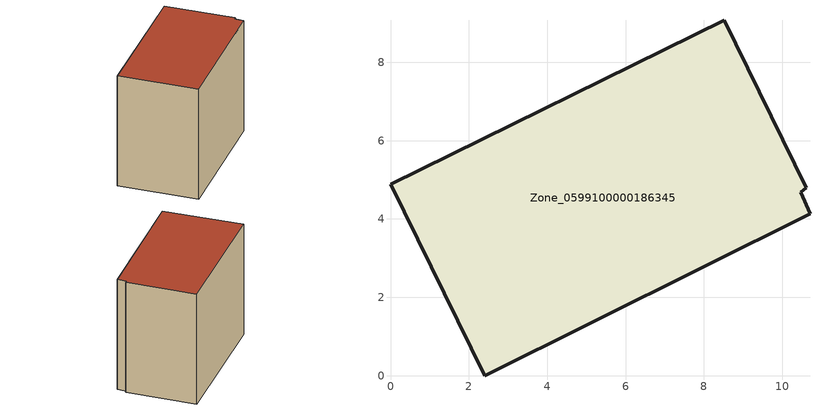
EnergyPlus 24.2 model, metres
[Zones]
Zone_0599100000186345
 floor ground (C_G): 10.61,4.79 10.47,4.68 10.71,4.13 2.41,0 0,4.89 8.52,9.07 z0.47
 wall outside (C_F): 10.61,4.79 8.52,9.07 0,4.89 2.41,0 10.71,4.13 10.47,4.68 10.61,4.79 z0.47:8.51
 roof outside (C_R): 10.47,4.68 10.61,4.79 8.52,9.07 0,4.89 2.41,0 10.71,4.13 z8.51
[BUILDING]
Pand.0599100000186345: North Axis=0; Terrain=City; Loads Convergence Tolerance Value=0.04; Temperature Convergence Tolerance Value=0.4; Solar Distribution=FullExterior; Maximum Number of Warmup Days=25; Minimum Number of Warmup Days=1
[Site:Location]
Rotterdam.The.Hague.AP_ZH_NLD Design_Conditions: Latitude=51.96; Longitude=4.45; Time Zone=1; Elevation=-4.5
[SITE:GROUNDTEMPERATURE:BUILDINGSURFACE]
18, 18, 18, 18, 18, 18, 18, 18, 18, 18, 18, 18
[MATERIAL] Thermal Absorptance=0.9; Solar Absorptance=0.7; Visible Absorptance=0.7
Name | Roughness | Thickness | Conductivity | Density | Specific Heat
G.TI.1965-1974 | MediumSmooth | 0.15 | 0.882353 | 540 | 1210
F.TI.1965-1974 | Rough | 0.3 | 0.697674 | 1920 | 840
R.TI.1965-1974 | MediumRough | 0.2 | 0.232558 | 1500 | 1000
[CONSTRUCTION]
C_G: G.TI.1965-1974
C_F: F.TI.1965-1974
C_R: R.TI.1965-1974
[ZONE]
Zone_0599100000186345: Type=1; Multiplier=1; Ceiling Height=Autocalculate; Volume=Autocalculate; Floor Area=autocalculate; Part of Total Floor Area=Yes
[ZONEINFILTRATION:DESIGNFLOWRATE]
Infil_Zone_0599100000186345: Zone or ZoneList or Space or SpaceList=Zone_0599100000186345; Schedule=AlwaysOn; Design Flow Rate Calculation Method=Flow/Area; Flow Rate per Floor Area=0.003; Constant Term Coefficient=1; Temperature Term Coefficient=0; Velocity Term Coefficient=0; Velocity Squared Term Coefficient=0
[HVACTEMPLATE:ZONE:IDEALLOADSAIRSYSTEM]
Zone_0599100000186345: Maximum Heating Supply Air Temperature=50; Minimum Cooling Supply Air Temperature=13; Maximum Heating Supply Air Humidity Ratio=0.0156; Minimum Cooling Supply Air Humidity Ratio=0.0077; Heating Limit=NoLimit; Cooling Limit=NoLimit; Dehumidification Control Type=ConstantSensibleHeatRatio; Cooling Sensible Heat Ratio=0.7; Dehumidification Setpoint=60; Humidification Control Type=None; Humidification Setpoint=30; Outdoor Air Method=None; Outdoor Air Flow Rate per Person=0.00944; Outdoor Air Flow Rate per Zone Floor Area=0; Outdoor Air Flow Rate per Zone=0; Demand Controlled Ventilation Type=None; Outdoor Air Economizer Type=NoEconomizer; Heat Recovery Type=None; Sensible Heat Recovery Effectiveness=0.7; Latent Heat Recovery Effectiveness=0.65
[ZONECONTROL:THERMOSTAT]
ThermostatControl_Zone_0599100000186345: Zone or ZoneList=Zone_0599100000186345; Control Type Schedule=DualSetpointControlType; Control 1=Thermostat_Zone_0599100000186345; Temperature Difference Between Cutout And Setpoint=0
[THERMOSTATSETPOINT:DUALSETPOINT]
Thermostat_Zone_0599100000186345: Heating Setpoint Temperature Schedule=HeatingSetpoint_Zone_0599100000186345; Cooling Setpoint Temperature Schedule=CoolingSetpoint_Zone_0599100000186345
[SCHEDULE:COMPACT]
HeatingSetpoint_Zone_0599100000186345: Through: 12/31, For: AllDays, Until: 24:00, 21
CoolingSetpoint_Zone_0599100000186345: Through: 12/31, For: AllDays, Until: 24:00, 24
DualSetpointControlType: Through: 12/31, For: AllDays, Until: 24:00, 4
AlwaysOn: Through: 12/31, For: AllDays, Until: 24:00, 1
